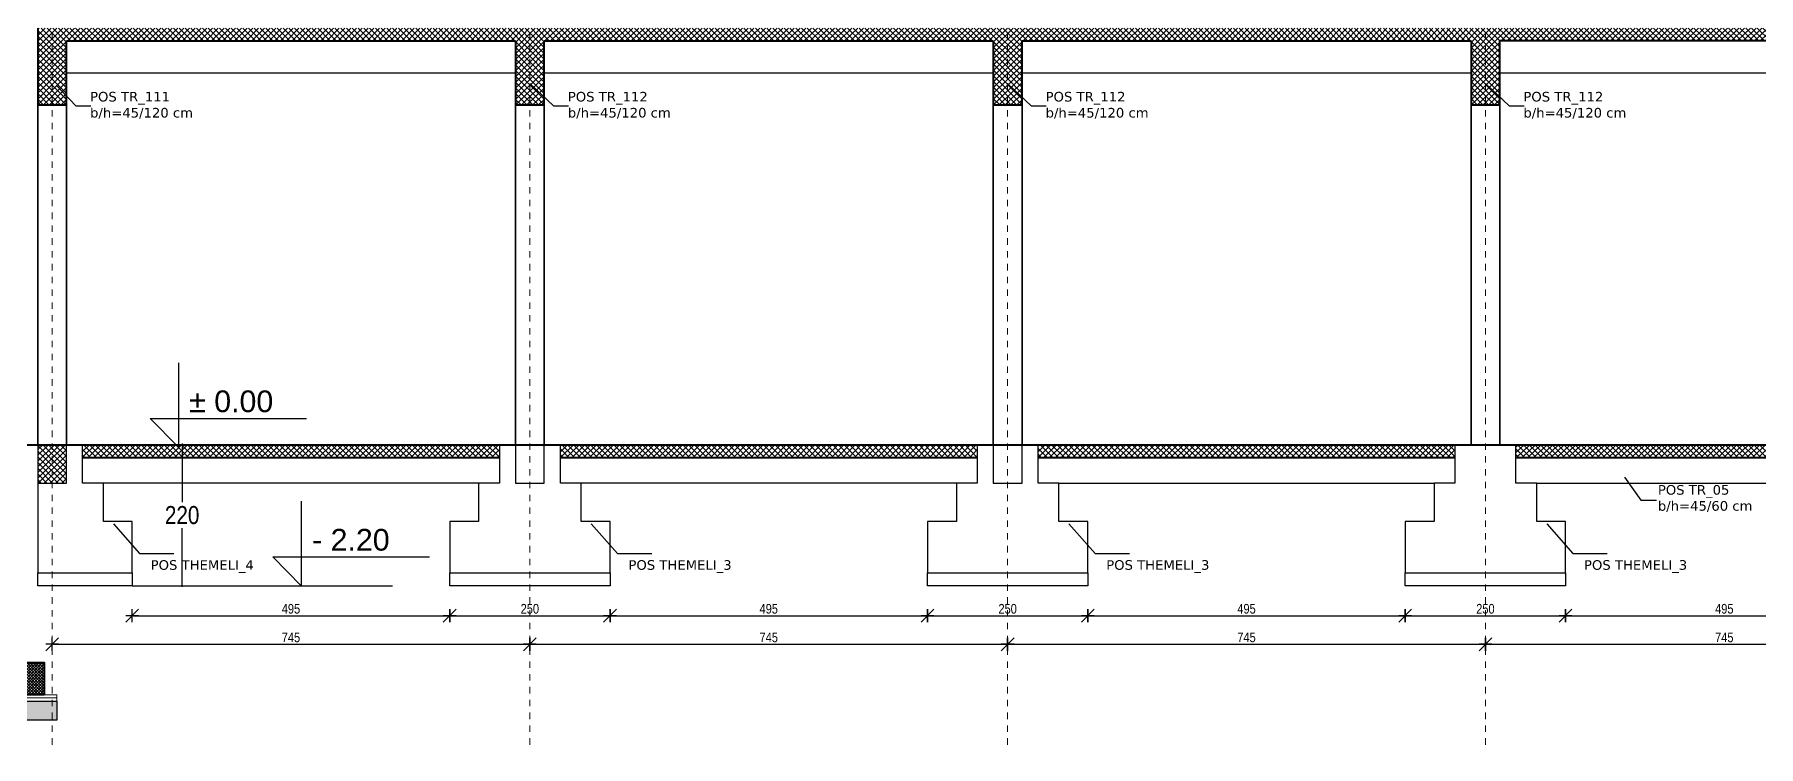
# Model space of a CAD drawing. Header units: metres. Extents: x 7509067 to 7509712, y 4726925 to 4727058.
# Drawn here: x 7509116.85 to 7509143.74, y 4726979.15 to 4726990.25 of the extents above; entities that cross this region are included whole.
import ezdxf

# ---------------------------------------------------------------- set-up
doc = ezdxf.new("R2010")
doc.units = ezdxf.units.M
doc.header["$PDMODE"] = 32
doc.header["$PDSIZE"] = 0.2
doc.linetypes.add('DASHED', pattern=[0.75, 0.5, -0.25])
for name, color, linetype, lineweight in [('Akset_Pen_No__13', 13, 'Continuous', 18), ('Dimensionet', 150, 'Continuous', 15), ('muri', 7, 'Continuous', 40), ('Shtyllat', 1, 'Continuous', 25), ('Spotat', 1, 'Continuous', 15)]:
    doc.layers.add(name, color=color, linetype=linetype, lineweight=lineweight)
doc.layers.add('New_Dimensionet_Pen_No__24', color=7, linetype='Continuous', lineweight=18, true_color=0x7f1f00)
doc.styles.add('Dimensionet CM', font='swissc.ttf', dxfattribs={"height": 15})
doc.styles.add('Mini shkronjat', font='simplex.shx', dxfattribs={"height": 6})
doc.dimstyles.new('Dimensionet CM', dxfattribs={"dimtxt": 10, "dimasz": 6, "dimexe": 6, "dimexo": 6, "dimgap": 10, "dimtad": 0, "dimtih": 1, "dimtoh": 1, "dimtxsty": 'Dimensionet CM', "dimblk": 'ARCHTICK', "dimcen": 1, "dimdle": 6, "dimadec": 0, "dimazin": 0, "dimtfac": 1, "dimtmove": 0, "dimatfit": 3, "dimldrblk": 'ARCHTICK', "dimfxl": 1, "dimarcsym": 0})
doc.dimstyles.new('Maxi shkronjat', dxfattribs={"dimscale": 2, "dimtxt": 30, "dimasz": 1, "dimexe": 1, "dimexo": 1, "dimgap": 3, "dimtad": 0, "dimtih": 1, "dimtoh": 1, "dimzin": 9, "dimtxsty": 'Dimensionet CM', "dimblk": 'ARCHTICK', "dimcen": 1, "dimdle": 1, "dimadec": 0, "dimazin": 0, "dimtfac": 1, "dimtmove": 0, "dimatfit": 3, "dimldrblk": 'ARCHTICK', "dimfxl": 1, "dimarcsym": 0})
pattern_1 = [(135, (-134213.647, 70343.724), (-4.49012806, -4.49012806), []), (225, (-134213.647, 70343.724), (4.49012806, -4.49012806), [])]

# ---------------------------------------------------------------- blocks, each defined once
blk = doc.blocks.new('D')
for p, q in [((5, 5), (-5, -5)), ((-5, 0), (5, 0)), ((0, 5), (0, -5))]:
    blk.add_line(p, q)
blk = doc.blocks.new('*D224')
at = {"lineweight": -2, "transparency": 16777216}
blk.add_line((445052.5, 128302.6), (445793.5, 128302.6), dxfattribs=at)
at = {"layer": 'Defpoints', "color": 0, "transparency": 16777216}
for p in [(445795.5, 128302.6), (445050.5, 128149.1), (445795.5, 128143.1)]:
    blk.add_point(p, dxfattribs=at)
at = {"lineweight": -2, "transparency": 16777216, "xscale": 2, "yscale": 2, "zscale": 2, "rotation": 180}
blk.add_blockref('D', (445050.5, 128302.6), dxfattribs=at)
at = {"lineweight": -2, "transparency": 16777216, "xscale": 2, "yscale": 2, "zscale": 2}
blk.add_blockref('D', (445795.5, 128302.6), dxfattribs=at)
at = {"transparency": 16777216, "insert": (445423, 128313.3), "char_height": 15, "attachment_point": 5, "style": 'Dimensionet CM'}
blk.add_mtext('745', dxfattribs=at)
blk = doc.blocks.new('*D225')
at = {"lineweight": -2, "transparency": 16777216}
blk.add_line((445797.5, 128302.6), (446538.5, 128302.6), dxfattribs=at)
at = {"layer": 'Defpoints', "color": 0, "transparency": 16777216}
for p in [(446540.5, 128302.6), (445795.5, 128143.1), (446540.5, 128143.1)]:
    blk.add_point(p, dxfattribs=at)
at = {"lineweight": -2, "transparency": 16777216, "xscale": 2, "yscale": 2, "zscale": 2, "rotation": 180}
blk.add_blockref('D', (445795.5, 128302.6), dxfattribs=at)
at = {"lineweight": -2, "transparency": 16777216, "xscale": 2, "yscale": 2, "zscale": 2}
blk.add_blockref('D', (446540.5, 128302.6), dxfattribs=at)
at = {"transparency": 16777216, "insert": (446168, 128313.3), "char_height": 15, "attachment_point": 5, "style": 'Dimensionet CM'}
blk.add_mtext('745', dxfattribs=at)
blk = doc.blocks.new('*D226')
at = {"lineweight": -2, "transparency": 16777216}
blk.add_line((446542.5, 128302.6), (447283.5, 128302.6), dxfattribs=at)
at = {"layer": 'Defpoints', "color": 0, "transparency": 16777216}
for p in [(447285.5, 128302.6), (446540.5, 128143.1), (447285.5, 128149.1)]:
    blk.add_point(p, dxfattribs=at)
at = {"lineweight": -2, "transparency": 16777216, "xscale": 2, "yscale": 2, "zscale": 2, "rotation": 180}
blk.add_blockref('D', (446540.5, 128302.6), dxfattribs=at)
at = {"lineweight": -2, "transparency": 16777216, "xscale": 2, "yscale": 2, "zscale": 2}
blk.add_blockref('D', (447285.5, 128302.6), dxfattribs=at)
at = {"transparency": 16777216, "insert": (446913, 128313.3), "char_height": 15, "attachment_point": 5, "style": 'Dimensionet CM'}
blk.add_mtext('745', dxfattribs=at)
blk = doc.blocks.new('*D227')
at = {"lineweight": -2, "transparency": 16777216}
blk.add_line((447287.5, 128302.6), (448028.5, 128302.6), dxfattribs=at)
at = {"layer": 'Defpoints', "color": 0, "transparency": 16777216}
for p in [(448030.5, 128302.6), (447285.5, 128149.1), (448030.5, 128143.1)]:
    blk.add_point(p, dxfattribs=at)
at = {"lineweight": -2, "transparency": 16777216, "xscale": 2, "yscale": 2, "zscale": 2, "rotation": 180}
blk.add_blockref('D', (447285.5, 128302.6), dxfattribs=at)
at = {"lineweight": -2, "transparency": 16777216, "xscale": 2, "yscale": 2, "zscale": 2}
blk.add_blockref('D', (448030.5, 128302.6), dxfattribs=at)
at = {"transparency": 16777216, "insert": (447658, 128313.3), "char_height": 15, "attachment_point": 5, "style": 'Dimensionet CM'}
blk.add_mtext('745', dxfattribs=at)
blk = doc.blocks.new('*D128')
at = {"lineweight": -2, "transparency": 16777216}
blk.add_line((445177.5, 128347.2), (445668.5, 128347.2), dxfattribs=at)
at = {"layer": 'Defpoints', "color": 0, "transparency": 16777216}
for p in [(445175.5, 128414), (445670.5, 128414), (445670.5, 128347.2)]:
    blk.add_point(p, dxfattribs=at)
at = {"lineweight": -2, "transparency": 16777216, "xscale": 2, "yscale": 2, "zscale": 2, "rotation": 180}
blk.add_blockref('D', (445175.5, 128347.2), dxfattribs=at)
at = {"lineweight": -2, "transparency": 16777216, "xscale": 2, "yscale": 2, "zscale": 2}
blk.add_blockref('D', (445670.5, 128347.2), dxfattribs=at)
at = {"transparency": 16777216, "insert": (445423, 128357.9), "char_height": 15, "attachment_point": 5, "style": 'Dimensionet CM'}
blk.add_mtext('495', dxfattribs=at)
blk = doc.blocks.new('*D129')
at = {"lineweight": -2, "transparency": 16777216}
blk.add_line((445672.5, 128347.2), (445918.5, 128347.2), dxfattribs=at)
at = {"layer": 'Defpoints', "color": 0, "transparency": 16777216}
for p in [(445670.5, 128414), (445920.5, 128414), (445920.5, 128347.2)]:
    blk.add_point(p, dxfattribs=at)
at = {"lineweight": -2, "transparency": 16777216, "xscale": 2, "yscale": 2, "zscale": 2, "rotation": 180}
blk.add_blockref('D', (445670.5, 128347.2), dxfattribs=at)
at = {"lineweight": -2, "transparency": 16777216, "xscale": 2, "yscale": 2, "zscale": 2}
blk.add_blockref('D', (445920.5, 128347.2), dxfattribs=at)
at = {"transparency": 16777216, "insert": (445795.5, 128357.9), "char_height": 15, "attachment_point": 5, "style": 'Dimensionet CM'}
blk.add_mtext('250', dxfattribs=at)
blk = doc.blocks.new('*D130')
at = {"lineweight": -2, "transparency": 16777216}
blk.add_line((445922.5, 128347.2), (446413.5, 128347.2), dxfattribs=at)
at = {"layer": 'Defpoints', "color": 0, "transparency": 16777216}
for p in [(445920.5, 128414), (446415.5, 128414), (446415.5, 128347.2)]:
    blk.add_point(p, dxfattribs=at)
at = {"lineweight": -2, "transparency": 16777216, "xscale": 2, "yscale": 2, "zscale": 2, "rotation": 180}
blk.add_blockref('D', (445920.5, 128347.2), dxfattribs=at)
at = {"lineweight": -2, "transparency": 16777216, "xscale": 2, "yscale": 2, "zscale": 2}
blk.add_blockref('D', (446415.5, 128347.2), dxfattribs=at)
at = {"transparency": 16777216, "insert": (446168, 128357.9), "char_height": 15, "attachment_point": 5, "style": 'Dimensionet CM'}
blk.add_mtext('495', dxfattribs=at)
blk = doc.blocks.new('*D131')
at = {"lineweight": -2, "transparency": 16777216}
blk.add_line((446417.5, 128347.2), (446663.5, 128347.2), dxfattribs=at)
at = {"layer": 'Defpoints', "color": 0, "transparency": 16777216}
for p in [(446415.5, 128414), (446665.5, 128414), (446665.5, 128347.2)]:
    blk.add_point(p, dxfattribs=at)
at = {"lineweight": -2, "transparency": 16777216, "xscale": 2, "yscale": 2, "zscale": 2, "rotation": 180}
blk.add_blockref('D', (446415.5, 128347.2), dxfattribs=at)
at = {"lineweight": -2, "transparency": 16777216, "xscale": 2, "yscale": 2, "zscale": 2}
blk.add_blockref('D', (446665.5, 128347.2), dxfattribs=at)
at = {"transparency": 16777216, "insert": (446540.5, 128357.9), "char_height": 15, "attachment_point": 5, "style": 'Dimensionet CM'}
blk.add_mtext('250', dxfattribs=at)
blk = doc.blocks.new('*D132')
at = {"lineweight": -2, "transparency": 16777216}
blk.add_line((446667.5, 128347.2), (447158.5, 128347.2), dxfattribs=at)
at = {"layer": 'Defpoints', "color": 0, "transparency": 16777216}
for p in [(446665.5, 128414), (447160.5, 128414), (447160.5, 128347.2)]:
    blk.add_point(p, dxfattribs=at)
at = {"lineweight": -2, "transparency": 16777216, "xscale": 2, "yscale": 2, "zscale": 2, "rotation": 180}
blk.add_blockref('D', (446665.5, 128347.2), dxfattribs=at)
at = {"lineweight": -2, "transparency": 16777216, "xscale": 2, "yscale": 2, "zscale": 2}
blk.add_blockref('D', (447160.5, 128347.2), dxfattribs=at)
at = {"transparency": 16777216, "insert": (446913, 128357.9), "char_height": 15, "attachment_point": 5, "style": 'Dimensionet CM'}
blk.add_mtext('495', dxfattribs=at)
blk = doc.blocks.new('*D133')
at = {"lineweight": -2, "transparency": 16777216}
blk.add_line((447162.5, 128347.2), (447408.5, 128347.2), dxfattribs=at)
at = {"layer": 'Defpoints', "color": 0, "transparency": 16777216}
for p in [(447160.5, 128414), (447410.5, 128414), (447410.5, 128347.2)]:
    blk.add_point(p, dxfattribs=at)
at = {"lineweight": -2, "transparency": 16777216, "xscale": 2, "yscale": 2, "zscale": 2, "rotation": 180}
blk.add_blockref('D', (447160.5, 128347.2), dxfattribs=at)
at = {"lineweight": -2, "transparency": 16777216, "xscale": 2, "yscale": 2, "zscale": 2}
blk.add_blockref('D', (447410.5, 128347.2), dxfattribs=at)
at = {"transparency": 16777216, "insert": (447285.5, 128357.9), "char_height": 15, "attachment_point": 5, "style": 'Dimensionet CM'}
blk.add_mtext('250', dxfattribs=at)
blk = doc.blocks.new('*D134')
at = {"lineweight": -2, "transparency": 16777216}
blk.add_line((447412.5, 128347.2), (447903.5, 128347.2), dxfattribs=at)
at = {"layer": 'Defpoints', "color": 0, "transparency": 16777216}
for p in [(447410.5, 128414), (447905.5, 128414), (447905.5, 128347.2)]:
    blk.add_point(p, dxfattribs=at)
at = {"lineweight": -2, "transparency": 16777216, "xscale": 2, "yscale": 2, "zscale": 2, "rotation": 180}
blk.add_blockref('D', (447410.5, 128347.2), dxfattribs=at)
at = {"lineweight": -2, "transparency": 16777216, "xscale": 2, "yscale": 2, "zscale": 2}
blk.add_blockref('D', (447905.5, 128347.2), dxfattribs=at)
at = {"transparency": 16777216, "insert": (447658, 128357.9), "char_height": 15, "attachment_point": 5, "style": 'Dimensionet CM'}
blk.add_mtext('495', dxfattribs=at)
blk = doc.blocks.new('_ArchTick')
at = {"layer": 'Spotat', "color": 0, "const_width": 0.15}
blk.add_lwpolyline([(-0.5, -0.5), (0.5, 0.5)], dxfattribs=at)
blk = doc.blocks.new('*D104')
at = {"layer": 'Defpoints', "color": 0, "transparency": 16777216}
for p in [(445190.4, 128614), (445253.3, 128614), (445175.5, 128394)]:
    blk.add_point(p, dxfattribs=at)
at = {"layer": 'Shtyllat', "color": 0, "lineweight": -2, "transparency": 16777216}
for p, q in [((445192.4, 128614), (445255.3, 128614)), ((445253.3, 128616), (445253.3, 128524.4)), ((445253.3, 128392), (445253.3, 128483.5)), ((445177.5, 128394), (445255.3, 128394))]:
    blk.add_line(p, q, dxfattribs=at)
at = {"layer": 'Shtyllat', "color": 0, "lineweight": -2, "transparency": 16777216, "xscale": 2, "yscale": 2, "zscale": 2}
for p, rotation in [((445253.3, 128614), 90), ((445253.3, 128394), 270)]:
    blk.add_blockref('_ArchTick', p, dxfattribs=dict(at, rotation=rotation))
at = {"layer": 'Shtyllat', "color": 0, "transparency": 16777216, "insert": (445253.3, 128504), "char_height": 15, "attachment_point": 5, "style": 'Dimensionet CM'}
blk.add_mtext('{\\H1.875x;220}', dxfattribs=at)
blk = doc.blocks.new('A$C3AEC7A1F')
h = blk.add_hatch()
h.set_pattern_fill('ANSI37', color=256, scale=2, angle=90, style=0)
h.set_pattern_definition(pattern_1)
h.paths.add_polyline_path([(9539.828, 1120.884), (9517.328, 1120.884), (9517.328, 1000.884), (9539.828, 1000.884)])
h.paths.add_polyline_path([(9517.328, 1120.884), (8772.332, 1120.884), (8772.332, 1000.884), (8794.832, 1000.884), (8794.832, 1000.884), (8794.832, 1050.884), (8794.832, 1050.884), (8794.832, 1050.884), (8794.832, 1100.884), (9494.828, 1100.884), (9494.828, 1050.884), (9494.828, 1050.884), (9494.828, 1000.884), (9517.328, 1000.884)])
h.paths.add_polyline_path([(8772.332, 1120.884), (8027.332, 1120.884), (8027.332, 1000.884), (8049.832, 1000.884), (8049.832, 1100.884), (8749.832, 1100.884), (8749.832, 1050.884), (8749.832, 1050.884), (8749.832, 1000.884), (8772.332, 1000.884)])
h.paths.add_polyline_path([(8027.332, 1120.884), (7282.332, 1120.884), (7282.332, 1000.884), (7304.832, 1000.884), (7304.832, 1050.884), (7304.832, 1100.884), (8004.832, 1100.884), (8004.832, 1050.884), (8004.832, 1050.884), (8004.832, 1000.884), (8027.332, 1000.884)])
h.paths.add_polyline_path([(7282.332, 1120.884), (7249.832, 1120.884), (6537.332, 1120.884), (6537.332, 1000.884), (6559.832, 1000.884), (6559.832, 1050.884), (6559.832, 1100.884), (7259.832, 1100.884), (7259.832, 1000.884), (7282.332, 1000.884)])
h.paths.add_polyline_path([(6537.332, 1120.884), (6537.332, 1120.884), (5792.332, 1120.884), (5792.332, 1000.884), (5814.832, 1000.884), (5814.832, 1050.884), (5814.832, 1100.884), (6514.832, 1100.884), (6514.832, 1000.884), (6537.332, 1000.884)])
h.paths.add_polyline_path([(5792.332, 1120.884), (5792.332, 1120.884), (5069.832, 1120.884), (5069.832, 1120.884), (5047.332, 1120.884), (5047.332, 1000.884), (5069.832, 1000.884), (5069.832, 1050.884), (5069.832, 1100.884), (5769.832, 1100.884), (5769.832, 1000.884), (5792.332, 1000.884)])
h.paths.add_polyline_path([(5047.332, 1120.884), (5024.832, 1120.884), (5024.832, 1000.884), (5047.332, 1000.884)])
h = blk.add_hatch()
h.set_pattern_fill('ANSI37', color=256, scale=2, angle=90, style=0)
h.set_pattern_definition([(135, (-129688.647, 70343.724), (-4.49012806, -4.49012806), []), (225, (-129688.647, 70343.724), (4.49012806, -4.49012806), [])])
h.paths.add_polyline_path([(5047.332, 470.884), (5024.832, 470.884), (5024.832, 410.884), (5047.332, 410.884)])
h.paths.add_polyline_path([(5069.832, 470.884), (5047.332, 470.884), (5047.332, 410.884), (5069.832, 410.884)])
h = blk.add_hatch()
h.set_pattern_fill('ANSI37', color=256, scale=2, angle=90, style=0)
h.set_pattern_definition(pattern_1)
h.paths.add_polyline_path([(5744.832, 470.884), (5094.832, 470.884), (5094.832, 450.884), (5744.832, 450.884)])
h = blk.add_hatch()
h.set_pattern_fill('ANSI37', color=256, scale=2, angle=90, style=0)
h.set_pattern_definition(pattern_1)
h.paths.add_polyline_path([(6489.832, 470.884), (5839.832, 470.884), (5839.832, 450.884), (6489.832, 450.884)])
h = blk.add_hatch()
h.set_pattern_fill('ANSI37', color=256, scale=2, angle=90, style=0)
h.set_pattern_definition(pattern_1)
h.paths.add_polyline_path([(7234.832, 470.884), (6584.832, 470.884), (6584.832, 450.884), (7234.832, 450.884)])
h = blk.add_hatch()
h.set_pattern_fill('ANSI37', color=256, scale=2, angle=90, style=0)
h.set_pattern_definition(pattern_1)
h.paths.add_polyline_path([(7979.832, 470.884), (7329.832, 470.884), (7329.832, 450.884), (7979.832, 450.884)])
h = blk.add_hatch()
h.set_pattern_fill('ANSI37', color=256)
h.set_pattern_definition([(45, (-1046035.671, 601764.0294), (-2.24506403, 2.24506403), []), (135, (-1046035.671, 601764.0294), (-2.24506403, -2.24506403), [])])
h.paths.add_polyline_path([(5034.832, 80.884), (479.832, 80.884), (479.832, 130.884), (5034.832, 130.884)])
h = blk.add_hatch()
h.set_pattern_fill('GRAVEL', color=256)
h.set_pattern_definition([(228.0127875, (-1046017.3831, 601789.4294), (-203.200000016, -228.5999999858), [3.4172144, -338.3048364]), (184.969741, (-1046019.6691, 601786.8894), (304.7999998794, 25.400001447), [5.8640472, -580.54048894]), (132.5104471, (-1046025.5111, 601786.3814), (254.0000001073, -279.3999999025), [4.1348152, -409.34722794]), (267.273689, (-1046035.4171, 601780.0314), (25.4000000532, 507.9999999973), [5.3400452, -528.66437426]), (292.83365418, (-1046035.6711, 601774.6974), (-127.0000000106, 304.7999999956), [5.236337, -518.39807745]), (357.273689, (-1046033.6391, 601769.8714), (-507.9999999973, 25.4000000532), [5.3400452, -528.66437426]), (37.69424047, (-1046028.3051, 601769.6174), (-330.19999998536, -254.000000019), [7.0619366, -699.13115314]), (72.25532837, (-1046022.7171, 601773.9354), (177.8000000478, 558.7999999848), [6.6671952, -660.052566]), (121.42956562, (-1046020.6851, 601780.2854), (-203.2000000288, 330.1999999823), [5.35813, -530.455457]), (175.2363583, (-1046023.4791, 601784.8574), (279.399999996, -25.400000044), [6.1171328, -299.7393695]), (222.3974378, (-1046029.5751, 601785.36536), (-304.79999999025, -279.40000001064), [7.9107792, -783.1677251]), (138.81407483, (-1046010.2711, 601779.7774), (-177.7999999893, 152.4000000124), [2.7000454, -267.30565824]), (171.4692344, (-1046012.3031, 601781.5554), (330.2000000089, -50.7999999424), [5.1368198, -508.54638997]), (225, (-1046017.383, 601782.317), (-4e-15, -25.4), [3.5920934, -32.3289311]), (203.1985905, (-1046019.161, 601785.3654), (127.0000000035, 50.799999991), [1.9344132, -191.5062237]), (291.8014095, (-1046020.939, 601784.6034), (-25.400000005, 76.199999998), [2.7356562, -134.0475299]), (30.96375653, (-1046019.923, 601782.0634), (76.200000002, 50.799999997), [4.4431966, -143.66298153]), (161.5650512, (-1046016.113, 601784.349), (50.8, -25.4), [3.2128714, -77.10898117]), (16.38954033, (-1046035.6711, 601784.6034), (254, 76.2), [4.50088, -445.5882667]), (70.34617594, (-1046031.3531, 601785.8734), (-101.6000000093, -279.3999999967), [3.7759894, -373.8221568]), (293.1985905, (-1046016.113, 601789.4294), (-50.799999991, 127.000000004), [3.868801, -189.5718359]), (343.61045967, (-1046014.5891, 601785.8734), (-254.0000000053, 76.1999999822), [4.50088, -445.5882667]), (339.44395478, (-1046035.671, 601768.8554), (-127, 50.8), [4.340352, -212.67734313]), (294.7751406, (-1046031.6071, 601767.3314), (-127.0000001512, 279.3999999313), [3.6367212, -360.0359338]), (66.8014095, (-1046015.859, 601764.0294), (50.799999992, 127.000000003), [3.868801, -189.5718359]), (17.35402464, (-1046014.3351, 601767.5854), (-330.1999999934, -101.6000000213), [4.2578274, -421.5237598]), (69.44395478, (-1046028.305, 601764.0294), (-50.800000001, -127), [2.170176, -214.84751913]), (101.30993247, (-1046017.383, 601764.0294), (-25.4, 101.6), [1.295146, -128.21994965]), (165.96375653, (-1046017.637, 601765.2994), (76.2, -25.4), [5.236337, -99.4905459]), (186.00900596, (-1046022.7171, 601766.5694), (253.9999999987, 25.4000000133), [4.85267, -480.41364863]), (303.6900675, (-1046019.923, 601779.7774), (-25.400000004, 50.8), [3.6632388, -87.9177636]), (353.15722659, (-1046017.8911, 601776.7294), (431.80000000266, -50.7999999774), [6.3955676, -633.16009065]), (60.9453959, (-1046011.5411, 601775.9674), (-101.600000003, -177.7999999984), [2.6150824, -258.8939232]), (90, (-1046010.27, 601778.253), (-25.4, 25.4), [1.524, -23.876]), (120.25643716, (-1046023.2251, 601767.3314), (101.5999999876, -177.800000007), [3.5286696, -349.33940773]), (48.0127875, (-1046025.0031, 601770.3794), (203.2000000168, 228.599999985), [6.8344288, -334.887622]), (0, (-1046020.43, 601775.46), (25.4, 25.4), [6.604, -18.796]), (325.3048465, (-1046013.8271, 601775.4594), (254.0000000962, -177.7999998625), [4.0160956, -397.59316724]), (254.0546041, (-1046010.525, 601773.1734), (-25.399999998, -101.6), [3.6982908, -181.2165004]), (207.64597536, (-1046011.5411, 601769.6174), (-482.6000000177, -253.9999999663), [6.021451, -596.12464423]), (175.42607874, (-1046016.8751, 601766.8234), (-330.2, 25.4), [6.3702946, -630.65846456])])
h.paths.add_polyline_path([(459.832, 70.884), (5054.832, 70.884), (5054.832, 40.884), (459.832, 40.884)])
for p, q in [((5024.832, 470.884), (5024.832, 1050.884)), ((5024.832, 1050.884), (5024.832, 470.884)), ((5069.832, 1050.884), (5069.832, 470.884)), ((5069.832, 470.884), (5069.832, 1050.884)), ((5069.832, 1050.884), (5769.832, 1050.884)), ((5769.832, 470.884), (5769.832, 1050.884)), ((5769.832, 1050.884), (5769.832, 470.884)), ((5814.832, 1050.884), (5814.832, 470.884)), ((5814.832, 470.884), (5814.832, 1050.884)), ((5814.832, 1050.884), (6514.832, 1050.884)), ((6514.832, 470.884), (6514.832, 1050.884)), ((6514.832, 1050.884), (6514.832, 470.884)), ((6559.832, 1050.884), (6559.832, 470.884)), ((6559.832, 470.884), (6559.832, 1050.884)), ((6559.832, 1050.884), (7259.832, 1050.884)), ((7259.832, 470.884), (7259.832, 1050.884)), ((7259.832, 1050.884), (7259.832, 470.884)), ((7304.832, 1050.884), (7304.832, 470.884)), ((7304.832, 470.884), (7304.832, 1050.884)), ((7304.832, 1050.884), (8004.832, 1050.884)), ((5054.987, 1030.289), (5084.204, 999.515)), ((5829.204, 999.515), (5792.332, 1034.345)), ((6574.204, 999.515), (6537.332, 1034.345)), ((7319.204, 999.515), (7282.332, 1034.345)), ((5024.832, 1000.884), (5069.832, 1000.884)), ((5084.204, 999.515), (5107.499, 999.515)), ((5769.832, 1000.884), (5814.832, 1000.884)), ((5829.204, 999.515), (5852.499, 999.515)), ((6514.832, 1000.884), (6559.832, 1000.884)), ((6574.204, 999.515), (6597.499, 999.515)), ((7259.832, 1000.884), (7304.832, 1000.884)), ((7319.204, 999.515), (7342.499, 999.515)), ((5712.332, 410.884), (5127.332, 410.884)), ((6457.332, 410.884), (5872.332, 410.884)), ((6617.332, 410.884), (7202.332, 410.884)), ((7362.332, 410.884), (7947.332, 410.884)), ((7499.263, 420.196), (7524.701, 384.439)), ((7524.701, 384.439), (7548.844, 384.439)), ((5142.973, 347.526), (5183.794, 301.197)), ((5887.973, 347.526), (5928.794, 301.197)), ((6632.973, 347.526), (6673.794, 301.197)), ((7377.973, 347.526), (7418.794, 301.197)), ((5183.794, 301.197), (5237.265, 301.197)), ((5928.794, 301.197), (5982.265, 301.197)), ((6673.794, 301.197), (6727.265, 301.197)), ((7418.794, 301.197), (7472.265, 301.197))]:
    blk.add_line(p, q)
at = {"color": 252}
blk.add_line((5172.332, 250.884), (5577.938, 250.884), dxfattribs=at)
for points in [[(5047.332, 270.884), (5172.332, 270.884), (5172.332, 350.884), (5127.332, 350.884), (5127.332, 410.884), (5094.832, 410.884), (5094.832, 470.884), (4999.832, 470.884)], [(5792.332, 270.884), (5917.332, 270.884), (5917.332, 350.884), (5872.332, 350.884), (5872.332, 410.884), (5839.832, 410.884), (5839.832, 470.884), (5744.832, 470.884), (5744.832, 410.884), (5712.332, 410.884), (5712.332, 350.884), (5667.332, 350.884), (5667.332, 270.884), (5792.332, 270.884)], [(6537.332, 270.884), (6662.332, 270.884), (6662.332, 350.884), (6617.332, 350.884), (6617.332, 410.884), (6584.832, 410.884), (6584.832, 470.884), (6489.832, 470.884), (6489.832, 410.884), (6457.332, 410.884), (6457.332, 350.884), (6412.332, 350.884), (6412.332, 270.884), (6537.332, 270.884)], [(7282.332, 270.884), (7407.332, 270.884), (7407.332, 350.884), (7362.332, 350.884), (7362.332, 410.884), (7329.832, 410.884), (7329.832, 470.884), (7234.832, 470.884), (7234.832, 410.884), (7202.332, 410.884), (7202.332, 350.884), (7157.332, 350.884), (7157.332, 270.884), (7282.332, 270.884)]]:
    blk.add_lwpolyline(points, dxfattribs=at)
for points in [[(5024.832, 470.884), (5024.832, 410.884), (5069.832, 410.884), (5069.832, 470.884), (5024.832, 470.884)], [(5024.832, 470.884), (5024.832, 270.884), (5172.332, 270.884), (5172.332, 350.884), (5127.332, 350.884), (5127.332, 410.884), (5094.832, 410.884), (5094.832, 470.884), (5024.832, 470.884)], [(5769.832, 470.884), (5769.832, 410.884), (5814.832, 410.884), (5814.832, 470.884), (5769.832, 470.884)], [(6514.832, 470.884), (6514.832, 410.884), (6559.832, 410.884), (6559.832, 470.884), (6514.832, 470.884)], [(459.832, 70.884), (5054.832, 70.884), (5054.832, 40.884), (459.832, 40.884), (459.832, 70.884)]]:
    blk.add_lwpolyline(points)
for points in [[(5024.832, 270.884), (5172.332, 270.884), (5172.332, 250.884), (5024.832, 250.884)], [(5667.332, 270.884), (5917.332, 270.884), (5917.332, 250.884), (5667.332, 250.884)], [(6412.332, 270.884), (6662.332, 270.884), (6662.332, 250.884), (6412.332, 250.884)], [(7157.332, 270.884), (7407.332, 270.884), (7407.332, 250.884), (7157.332, 250.884)]]:
    blk.add_lwpolyline(points, close=True)
at = {"layer": 'Akset_Pen_No__13', "color": 251, "linetype": 'DASHED', "ltscale": 2}
for p, q in [((5047.332, 2632.871), (5047.332, 0)), ((5792.332, 2632.871), (5792.332, 0)), ((6537.332, 2632.871), (6537.332, 0)), ((7282.332, 2632.871), (7282.332, 0))]:
    blk.add_line(p, q, dxfattribs=at)
at = {"layer": 'Dimensionet'}
blk.add_line((5172.332, 250.884), (5462.4, 250.884), dxfattribs=at)
at = {"layer": 'muri'}
for p, q in [((5024.832, 1120.884), (5024.832, 1000.884)), ((5069.832, 1100.884), (5769.832, 1100.884)), ((5069.832, 1000.884), (5069.832, 1100.884)), ((5769.832, 1100.884), (5769.832, 1000.884)), ((5814.832, 1100.884), (6514.832, 1100.884)), ((5814.832, 1000.884), (5814.832, 1100.884)), ((6514.832, 1100.884), (6514.832, 1000.884)), ((6559.832, 1100.884), (7259.832, 1100.884)), ((6559.832, 1000.884), (6559.832, 1100.884)), ((7259.832, 1100.884), (7259.832, 1000.884)), ((8004.832, 1100.884), (7304.832, 1100.884)), ((7304.832, 1000.884), (7304.832, 1100.884)), ((5024.832, 1000.884), (5069.832, 1000.884)), ((5769.832, 1000.884), (5814.832, 1000.884)), ((6514.832, 1000.884), (6559.832, 1000.884)), ((7259.832, 1000.884), (7304.832, 1000.884)), ((499.832, 470.884), (11289.492, 470.884)), ((5094.832, 450.884), (5744.832, 450.884)), ((5839.832, 450.884), (6489.832, 450.884)), ((6584.832, 450.884), (7234.832, 450.884)), ((7329.832, 450.884), (7979.832, 450.884))]:
    blk.add_line(p, q, dxfattribs=at)
blk.add_lwpolyline([(5034.832, 80.884), (479.832, 80.884), (479.832, 130.884), (5034.832, 130.884)], close=True, dxfattribs=at)
at = {"layer": 'New_Dimensionet_Pen_No__24', "color": 26, "linetype": 'Continuous', "lineweight": 18, "true_color": 0x7f1f00}
for points in [[(479.832, 80.884), (459.832, 80.884), (459.832, 75.884), (5034.832, 75.884), (5054.832, 75.884), (5054.832, 80.884), (479.832, 80.884)], [(479.832, 75.884), (459.832, 75.884), (459.832, 70.884), (5034.832, 70.884), (5054.832, 70.884), (5054.832, 75.884), (479.832, 75.884)]]:
    blk.add_lwpolyline(points, dxfattribs=at)
at = {"layer": 'Shtyllat'}
for points in [[(5244.18, 598.526), (5244.18, 466.884), (5200.061, 511.771), (5443.994, 511.771)], [(5435.876, 382.526), (5435.876, 250.884), (5391.756, 295.771), (5635.69, 295.771)]]:
    blk.add_lwpolyline(points, dxfattribs=at)
at = {"char_height": 15, "attachment_point": 1, "style": 'Mini shkronjat'}
for s, insert, width in [('{\\fVerdana|b0|i0|c0|p34;POS TR_111\\Pb/h=45/120 cm}', (5106.491, 1021.3), 180.47916), ('{\\fVerdana|b0|i0|c0|p34;POS TR_112\\Pb/h=45/120 cm}', (5851.491, 1021.3), 180.47916), ('{\\fVerdana|b0|i0|c0|p34;POS TR_112\\Pb/h=45/120 cm}', (6596.491, 1021.3), 180.47916), ('{\\fVerdana|b0|i0|c0|p34;POS TR_112\\Pb/h=45/120 cm}', (7341.491, 1021.3), 180.47916), ('{\\fVerdana|b0|i0|c0|p34;POS TR_05 b/h=45/60 cm}', (7551.213, 407.907), 176.92255), ('{\\fVerdana|b0|i0|c0|p34;POS THEMELI_4}', (5201.022, 290.736), 176.92255), ('{\\fVerdana|b0|i0|c0|p34;POS THEMELI_3}', (5946.022, 290.736), 176.92255), ('{\\fVerdana|b0|i0|c0|p34;POS THEMELI_3}', (6691.022, 290.736), 176.92255), ('{\\fVerdana|b0|i0|c0|p34;POS THEMELI_3}', (7436.022, 290.736), 176.92255)]:
    blk.add_mtext(s, dxfattribs=dict(at, insert=insert, width=width))
at = {"layer": 'Shtyllat', "char_height": 33.858, "attachment_point": 1, "style": 'Dimensionet CM'}
for s, insert in [('{\\fArial|b0|i0|c0|p34;%%P 0.00}', (5261.037, 555.485)), ('{\\fArial|b0|i0|c0|p34;- 2.20}', (5452.732, 339.485))]:
    blk.add_mtext_dynamic_manual_height_columns(s, width=456.26137, gutter_width=90, heights=[0], dxfattribs=dict(at, insert=insert))
for base, p1, p2, picture, middle in [((5667.332, 204.081), (5172.332, 270.884), (5667.332, 270.884), '*D128', (5419.832, 214.78)), ((5917.332, 204.081), (5667.332, 270.884), (5917.332, 270.884), '*D129', (5792.332, 214.79)), ((6412.332, 204.081), (5917.332, 270.884), (6412.332, 270.884), '*D130', (6164.832, 214.78)), ((6662.332, 204.081), (6412.332, 270.884), (6662.332, 270.884), '*D131', (6537.332, 214.79)), ((7157.332, 204.081), (6662.332, 270.884), (7157.332, 270.884), '*D132', (6909.832, 214.78)), ((7407.332, 204.081), (7157.332, 270.884), (7407.332, 270.884), '*D133', (7282.332, 214.79)), ((7902.332, 204.081), (7407.332, 270.884), (7902.332, 270.884), '*D134', (7654.832, 214.78)), ((5792.332, 159.506), (5047.332, 6), (5792.332, 0), '*D224', (5419.832, 170.196)), ((6537.332, 159.506), (5792.332, 0), (6537.332, 0), '*D225', (6164.832, 170.196)), ((7282.332, 159.506), (6537.332, 0), (7282.332, 6), '*D226', (6909.832, 170.196)), ((8027.332, 159.506), (7282.332, 6), (8027.332, 0), '*D227', (7654.832, 170.196))]:
    dim = blk.add_linear_dim(base=base, p1=p1, p2=p2, dimstyle='Dimensionet CM', override={"dimasz": 2, "dimgap": 3, "dimtad": 1, "dimtih": 0, "dimtoh": 0, "dimdec": 1, "dimblk": 'D', "dimse1": 1, "dimse2": 1, "dimclrd": 256, "dimclrt": 256, "dimtdec": 1, "dimtmove": 1, "dimldrblk": 'D', "dimfxl": 6})
    dim.commit()
    dim.dimension.update_dxf_attribs({"geometry": picture, "text_midpoint": middle, "insert": (-440003.203, -128143.089)})
at = {"layer": 'Shtyllat'}
dim = blk.add_linear_dim(base=(5250.049, 470.884), p1=(5172.332, 250.884), p2=(5187.219, 470.884), angle=90, text='{\\H1.875x;<>}', dimstyle='Maxi shkronjat', dxfattribs=at)
dim.commit()
dim.dimension.update_dxf_attribs({"geometry": '*D104', "text_midpoint": (5250.049, 360.884), "insert": (-440003.203, -128143.089)})

msp = doc.modelspace()

# ---------------------------------------------------------------- block references
at = {"color": 1, "xscale": 0.01, "yscale": 0.01, "zscale": 0.01}
msp.add_blockref('A$C3AEC7A1F', (7509066.654, 4726979.146), dxfattribs=at)

doc.saveas('drawing.dxf')
